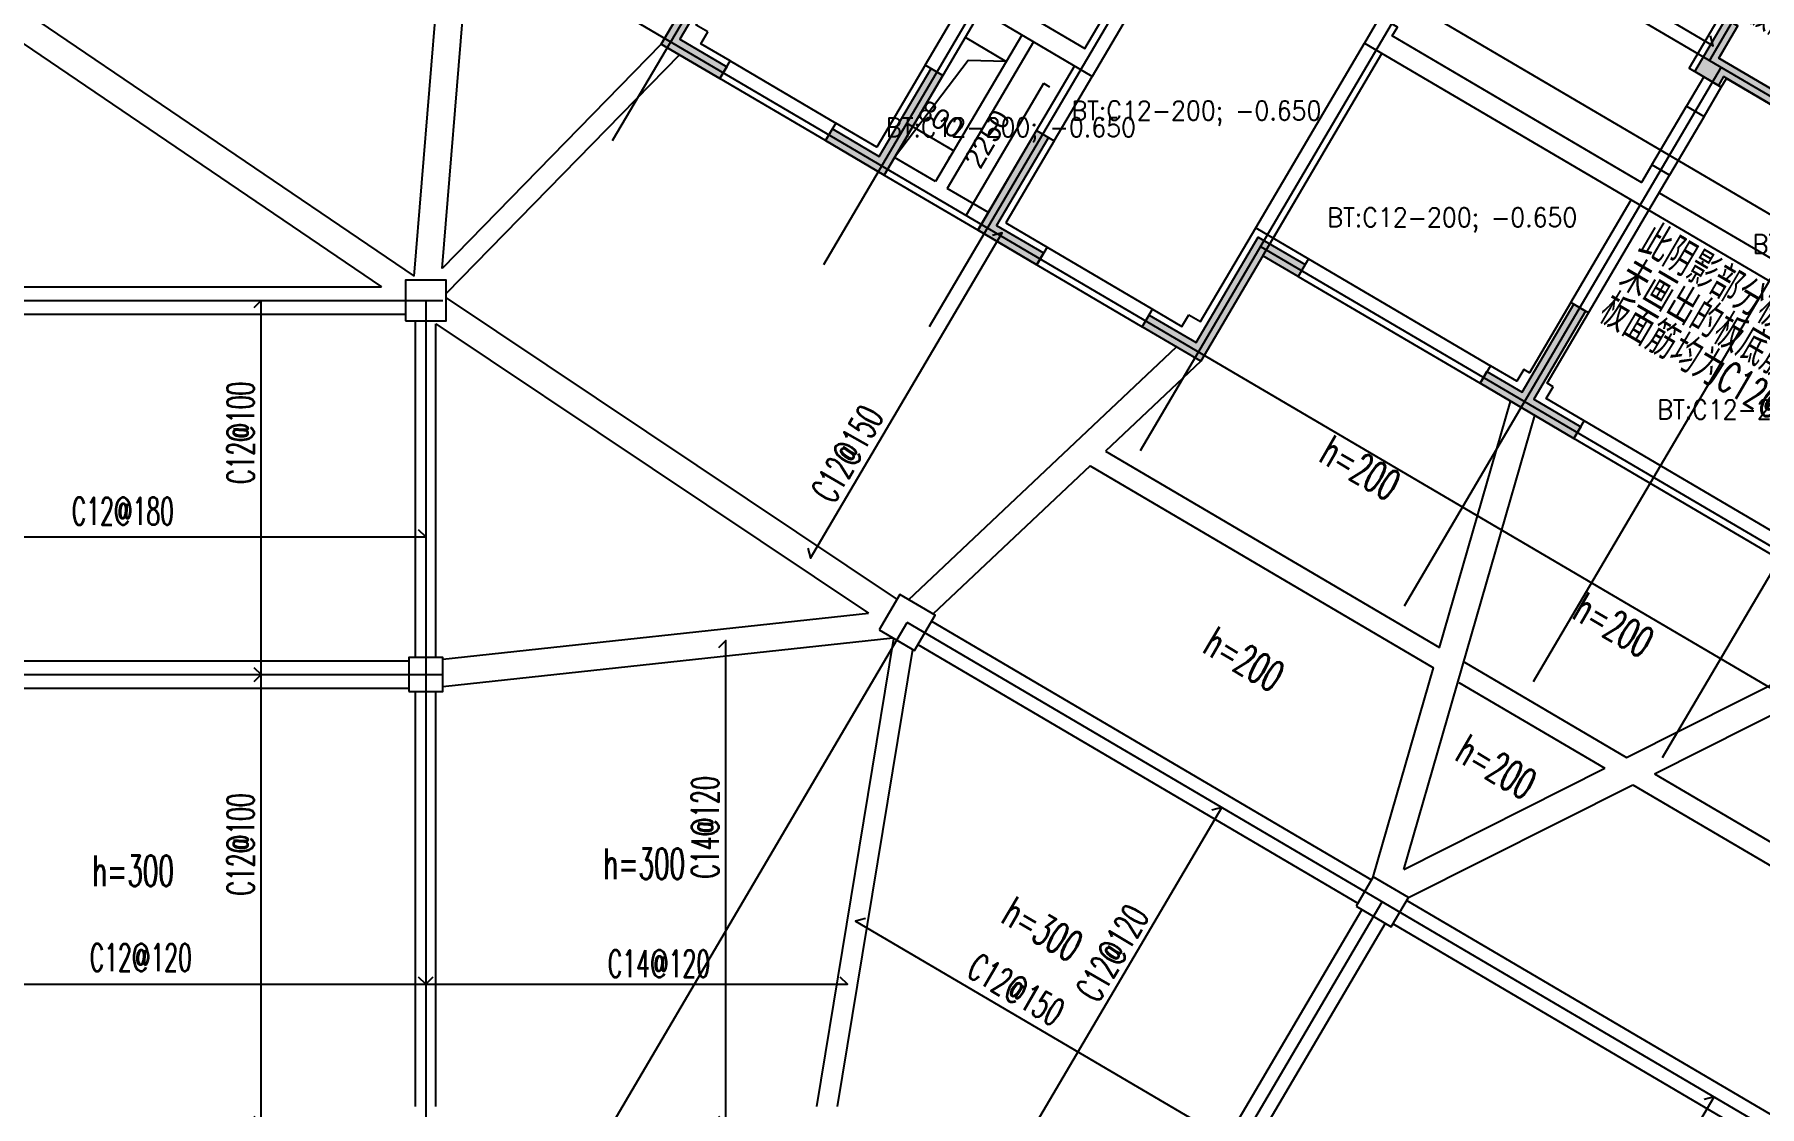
# Model space of a CAD drawing. Header units: millimetres. Extents: x 129427 to 386235, y 419441 to 703525.
# Drawn here: x 295196 to 320546, y 594645 to 610405 of the extents above; entities that cross this region are included whole.
import ezdxf
from ezdxf.enums import TextEntityAlignment as Align

# ---------------------------------------------------------------- set-up
doc = ezdxf.new("R2010")
doc.units = ezdxf.units.MM
doc.header["$LTSCALE"] = 100
for name, color, linetype in [('B-DIM', 1, 'Continuous'), ('B-dote', 253, 'Continuous'), ('B-TEXT', 7, 'Continuous'), ('B-开洞', 7, 'Continuous'), ('B-板厚', 2, 'Continuous'), ('B-正筋文字', 7, 'Continuous'), ('B-正筋钢筋', 6, 'Continuous'), ('COLU', 7, 'Continuous'), ('colu-1层', 6, 'Continuous'), ('h填实-1层', 254, 'Continuous'), ('h斜线-1层', 7, 'Continuous'), ('h斜线-墙', 7, 'Continuous'), ('h斜线-柱', 7, 'Continuous'), ('Q-门框', 6, 'Continuous'), ('WALL', 3, 'Continuous'), ('wall-主楼', 2, 'Continuous'), ('梁', 4, 'Continuous'), ('梁虚线', 4, 'Continuous')]:
    doc.layers.add(name, color=color, linetype=linetype)
doc.layers.add('floor6', color=1, linetype='Continuous', lineweight=0)
doc.styles.get("Standard").update_dxf_attribs({"font": 'standard'})
doc.styles.add('汉字', font='汉字')
doc.dimstyles.get("Standard").update_dxf_attribs({"dimtxt": 300, "dimasz": 100, "dimexe": 100, "dimexo": 250, "dimgap": 100, "dimtad": 0, "dimtoh": 1, "dimdec": 0, "dimdsep": 46, "dimcen": 0.09, "dimclrt": 7, "dimadec": 0, "dimazin": 0, "dimtfac": 1, "dimtdec": 4, "dimtofl": 0, "dimtmove": 0, "dimatfit": 3, "dimfxl": 4, "dimfxlon": 1, "dimtolj": 1, "dimtzin": 0, "dimarcsym": 0})

# ---------------------------------------------------------------- blocks, each defined once
blk = doc.blocks.new('*D297')
at = {"layer": 'B-DIM', "color": 0, "linetype": 'ByBlock', "lineweight": -2}
for p, q in [((307945, 608982), (307965, 609016)), ((308016, 609102), (308706, 608697)), ((308635, 608576), (308655, 608611))]:
    blk.add_line(p, q, dxfattribs=at)
for points in [[(308016, 609102), (308111, 609066), (308094, 609037)], [(308706, 608697), (308611, 608733), (308628, 608762)]]:
    blk.add_solid(points, dxfattribs=at)
at = {"layer": 'B-DIM', "color": 7, "linetype": 'Continuous', "lineweight": -2, "insert": (308513, 609158), "char_height": 300, "width": 566.67, "attachment_point": 5, "rotation": 329.5454, "style": '汉字'}
blk.add_mtext('800', dxfattribs=at)
blk = doc.blocks.new('*D728')
at = {"layer": 'B-DIM', "color": 0, "linetype": 'ByBlock', "lineweight": -2}
for p, q in [((310026, 609686), (308886, 607747)), ((310023, 609688), (310112, 609636)), ((308882, 607749), (308972, 607696))]:
    blk.add_line(p, q, dxfattribs=at)
for points in [[(310026, 609686), (309990, 609592), (309961, 609609)], [(308886, 607747), (308922, 607841), (308951, 607825)]]:
    blk.add_solid(points, dxfattribs=at)
at = {"layer": 'B-DIM', "color": 7, "linetype": 'Continuous', "lineweight": -2, "insert": (309197, 608869), "char_height": 300, "width": 780, "attachment_point": 5, "rotation": 59.5454, "style": '汉字'}
blk.add_mtext('2250', dxfattribs=at)

msp = doc.modelspace()

# ---------------------------------------------------------------- hatches: boundary and pattern name
at = {"layer": 'h填实-1层'}
for points in [[(305592.7, 611887.2), (304680.3, 610335.5), (305369.9, 609930), (305268.6, 609757.6), (304406.5, 610264.5), (305318.9, 611816.1), (304801.7, 612120.2), (304903, 612292.6)], [(320017.8, 609785.8), (319941.8, 609656.5), (319596.9, 609859.2), (320053.1, 610635), (320225.5, 610533.7), (319946.8, 610059.5), (321843.2, 608944.5), (322122, 609418.6), (322294.4, 609317.2), (321914.3, 608670.7)], [(306921.6, 609017.7), (307611.2, 608612.2), (308371.5, 609905.2), (308543.9, 609803.9), (307682.3, 608338.4), (306820.2, 608845.3)], [(309923.5, 607020.6), (309061.5, 607527.4), (309923.2, 608992.9), (310095.6, 608891.5), (309335.3, 607598.5), (310024.9, 607193)], [(313249.6, 607153), (312337.2, 605601.4), (311475.2, 606108.2), (311576.6, 606280.6), (312266.2, 605875.2), (313178.5, 607426.8), (313868.2, 607021.3), (313766.8, 606848.9)], [(316956.3, 604973.6), (316439.1, 605277.7), (316540.5, 605450.1), (317057.7, 605146), (317818, 606439), (317990.4, 606337.6), (317230.1, 605044.6), (317919.7, 604639.1), (317818.3, 604466.7)]]:
    msp.add_hatch(color=256, dxfattribs=at).paths.add_polyline_path(points, flags=0)
at = {"layer": 'h斜线-1层'}
h = msp.add_hatch(dxfattribs=at)
h.set_pattern_fill('ANSI31', color=256, scale=40, angle=-30.45463, style=0)
h.set_pattern_definition([])
h.paths.add_polyline_path([(305730, 611922.4), (304954.2, 612378.6), (304903.5, 612292.4), (305592.7, 611887.2), (304680.3, 610335.5), (305370.4, 609929.8), (305421.1, 610016), (304990, 610269.4), (305091.4, 610441.8), (304919, 610543.2)], flags=0)
h = msp.add_hatch(dxfattribs=at)
h.set_pattern_fill('ANSI31', color=256, scale=40, angle=-30.45463, style=0)
h.set_pattern_definition([])
h.paths.add_polyline_path([(320061.3, 609760.2), (320017.8, 609785.8), (319941.8, 609656.5), (319985.3, 609630.9)], flags=0)
h.paths.add_polyline_path([(320053.1, 610635), (319967.3, 610685.5), (319511.2, 609909.7), (319597, 609859.2)], flags=0)
h = msp.add_hatch(dxfattribs=at)
h.set_pattern_fill('ANSI31', color=256, scale=40, angle=-30.45463, style=0)
h.set_pattern_definition([])
h.paths.add_polyline_path([(308371.5, 609905.2), (308285.7, 609955.7), (307576.1, 608748.8), (306972.7, 609103.6), (306922, 609017.4), (307611.2, 608612.2)], flags=0)
h = msp.add_hatch(dxfattribs=at)
h.set_pattern_fill('ANSI31', color=256, scale=40, angle=-30.45463, style=0)
h.set_pattern_definition([])
h.paths.add_polyline_path([(310076, 607279), (309472.6, 607633.8), (310182.2, 608840.6), (310095.6, 608891.5), (309335.3, 607598.5), (310025.3, 607192.7)], flags=0)
h = msp.add_hatch(dxfattribs=at)
h.set_pattern_fill('ANSI31', color=256, scale=40, angle=-30.45463, style=0)
h.set_pattern_definition([])
h.paths.add_polyline_path([(313178.5, 607426.8), (313868.6, 607021.1), (313919.3, 607107.3), (313143.4, 607563.5), (312332.5, 606184.2), (312160.1, 606285.6), (312058.7, 606113.2), (311627.7, 606366.6), (311577, 606280.4), (312266.2, 605875.2)], flags=0)
h = msp.add_hatch(dxfattribs=at)
h.set_pattern_fill('ANSI31', color=256, scale=40, angle=-30.45463, style=0)
h.set_pattern_definition([])
h.paths.add_polyline_path([(317511.9, 605226.9), (317425.7, 605277.6), (318033.9, 606312.1), (317990.4, 606337.7), (317230.1, 605044.6), (317919.7, 604639.1), (317970.4, 604725.3), (317410.5, 605054.5)], flags=0)
h.paths.add_polyline_path([(317818, 606439), (317775.3, 606464.1), (317167.1, 605429.7), (317080.9, 605480.4), (316979.5, 605308), (316591.6, 605536.1), (316540.9, 605449.8), (317057.7, 605146)], flags=0)
at = {"layer": 'h斜线-墙'}
h = msp.add_hatch(dxfattribs=at)
h.set_pattern_fill('ANSI31', color=256, scale=40, angle=-30.45463, style=0)
h.set_pattern_definition([])
h.paths.add_polyline_path([(308285.7, 609955.7), (308995.3, 611162.5), (310633.2, 610199.5), (311748.3, 612096), (312006.9, 611943.9), (310739.7, 609788.8), (309101.9, 610751.9), (308544.3, 609803.6)], flags=0)
h = msp.add_hatch(dxfattribs=at)
h.set_pattern_fill('ANSI31', color=256, scale=40, angle=-30.45463, style=0)
h.set_pattern_definition([])
h.paths.add_polyline_path([(314968.1, 610666.8), (314740, 610278.9), (318920.9, 607820.6), (319225, 608337.8), (318966.4, 608489.9), (318814.3, 608231.3), (315150.7, 610385.4), (315226.7, 610514.7)], flags=0)
h = msp.add_hatch(dxfattribs=at)
h.set_pattern_fill('ANSI31', color=256, scale=40, angle=-30.45463, style=0)
h.set_pattern_definition([])
h.paths.add_polyline_path([(305421.1, 610016), (306972.7, 609103.6), (306820.7, 608845), (305269, 609757.4)], flags=0)
h = msp.add_hatch(dxfattribs=at)
h.set_pattern_fill('ANSI31', color=256, scale=40, angle=-30.45463, style=0)
h.set_pattern_definition([])
h.paths.add_polyline_path([(319473.2, 609351.9), (319731.9, 609199.9), (319985.3, 609630.9), (319726.7, 609782.9)], flags=0)
h = msp.add_hatch(dxfattribs=at)
h.set_pattern_fill('ANSI31', color=256, scale=40, angle=-30.45463, style=0)
h.set_pattern_definition([])
h.paths.add_polyline_path([(319473.2, 609351.9), (319731.9, 609199.9), (319225, 608337.8), (318966.4, 608489.9)], flags=0)
at = {"layer": 'h斜线-柱'}
h = msp.add_hatch(dxfattribs=at)
h.set_pattern_fill('ANSI31', color=256, scale=40, style=0)
h.set_pattern_definition([])
h.paths.add_polyline_path([(300646.5, 606194.7), (301246.5, 606194.7), (301246.5, 606794.7), (300646.5, 606794.7)], flags=0)
h = msp.add_hatch(dxfattribs=at)
h.set_pattern_fill('ANSI31', color=256, scale=40, angle=-30.45463, style=0)
h.set_pattern_definition([])
h.paths.add_polyline_path([(307609.2, 601653.1), (308126.4, 601349), (308430.5, 601866.2), (307913.3, 602170.3)], flags=0)
h = msp.add_hatch(dxfattribs=at)
h.set_pattern_fill('ANSI31', color=256, scale=40, style=0)
h.set_pattern_definition([])
h.paths.add_polyline_path([(300696.5, 600744.7), (301196.5, 600744.7), (301196.5, 601244.7), (300696.5, 601244.7)], flags=0)
h = msp.add_hatch(dxfattribs=at)
h.set_pattern_fill('ANSI31', color=256, scale=40, angle=-30.45463, style=0)
h.set_pattern_definition([])
h.paths.add_polyline_path([(314617, 597590.7), (315134.2, 597286.6), (315387.6, 597717.6), (314870.4, 598021.7)], flags=0)

# ---------------------------------------------------------------- linework, layer by layer
at = {"layer": 'B-dote'}
for p, q in [((289012.5, 626392.2), (332670.1, 600722.4)), ((298604.3, 622492.4), (338483.1, 599044.6)), ((285971.3, 621220), (330874.7, 594817.8)), ((324033.6, 617206.6), (319810.3, 610023.8)), ((307585, 615471.9), (303687.8, 608843.9)), ((310688.3, 613647.3), (306791.2, 607019.2)), ((312240, 612734.9), (308342.8, 606106.9)), ((315343.3, 610910.2), (311446.1, 604282.2)), ((323095.6, 610876.2), (317221.7, 600886.2)), ((319982.7, 609922.4), (315325.3, 602001.3)), ((324992.1, 609761.1), (319118.2, 599771.2)), ((313214.5, 607289.7), (335594, 594131)), ((234846.5, 606494.7), (301196.5, 606494.7)), ((300946.5, 606494.7), (300946.5, 583594.7)), ((302668.3, 592658.1), (308019.8, 601759.7)), ((352108.5, 575836.5), (308019.8, 601759.7)), ((240846.5, 600994.7), (301196.5, 600994.7)), ((303141.9, 577482.6), (315002.3, 597654.1))]:
    msp.add_line(p, q, dxfattribs=at)
at = {"layer": 'B-开洞'}
msp.add_lwpolyline([(309477.2, 610009.1), (308915, 610021.7), (307834.7, 608596.8)], dxfattribs=at)
at = {"layer": 'B-正筋钢筋'}
for points in [[(316223.8, 612510.4), (316079, 612471.6), (319865.5, 610240.2), (319826.7, 610385.1)], [(306561.4, 602851.4), (306600.2, 602706.5), (309419.3, 607491.1), (309274.4, 607452.3)], [(298421.2, 601100.8), (298527.2, 600994.7), (298527.2, 606494.7), (298421.2, 606388.7)], [(292963.6, 603124.1), (292857.5, 603018), (300946.5, 603018), (300840.4, 603124.1)], [(305249.4, 594500.8), (305355.5, 594394.7), (305355.5, 601495.8), (305249.4, 601389.7)], [(298421.2, 594500.8), (298527.2, 594394.7), (298527.2, 600994.7), (298421.2, 600888.7)], [(309330.4, 593614.4), (309368, 593469.2), (312644, 599040.7), (312498.8, 599003.1)], [(307407.3, 597408.1), (307262.1, 597370.4), (312889.8, 594061.4), (312852.2, 594206.6)], [(292963.6, 596547.2), (292857.5, 596441.2), (300946.5, 596441.2), (300840.4, 596547.2)], [(301052.6, 596547.2), (300946.5, 596441.2), (307141.7, 596441.2), (307035.6, 596547.2)], [(316800.9, 589759.3), (316838.5, 589614.2), (319879.7, 594786.3), (319734.5, 594748.7)]]:
    msp.add_lwpolyline(points, dxfattribs=at)
at = {"layer": 'COLU'}
for points in [[(300646.5, 606194.7), (301246.5, 606194.7), (301246.5, 606794.7), (300646.5, 606794.7)], [(307609.2, 601653.1), (308126.4, 601349), (308430.5, 601866.2), (307913.3, 602170.3)], [(300696.5, 600744.7), (301196.5, 600744.7), (301196.5, 601244.7), (300696.5, 601244.7)], [(314617, 597590.7), (315134.2, 597286.6), (315387.6, 597717.6), (314870.4, 598021.7)]]:
    msp.add_lwpolyline(points, close=True, dxfattribs=at)
at = {"layer": 'colu-1层'}
for points in [[(305592.7, 611887.2), (304680.3, 610335.5), (305369.9, 609930), (305268.6, 609757.6), (304406.5, 610264.5), (305318.9, 611816.1), (304801.7, 612120.2), (304903, 612292.6)], [(306921.6, 609017.7), (307611.2, 608612.2), (308371.5, 609905.2), (308543.9, 609803.9), (307682.3, 608338.4), (306820.2, 608845.3)], [(309923.5, 607020.6), (309061.5, 607527.4), (309923.2, 608992.9), (310095.6, 608891.5), (309335.3, 607598.5), (310024.9, 607193)], [(313249.6, 607153), (312337.2, 605601.4), (311475.2, 606108.2), (311576.6, 606280.6), (312266.2, 605875.2), (313178.5, 607426.8), (313868.2, 607021.3), (313766.8, 606848.9)], [(316956.3, 604973.6), (316439.1, 605277.7), (316540.5, 605450.1), (317057.7, 605146), (317818, 606439), (317990.4, 606337.6), (317230.1, 605044.6), (317919.7, 604639.1), (317818.3, 604466.7)]]:
    msp.add_lwpolyline(points, close=True, dxfattribs=at)
msp.add_lwpolyline([(320017.8, 609785.8), (319941.8, 609656.5), (319596.9, 609859.2), (320053.1, 610635), (320225.5, 610533.7), (319946.8, 610059.5), (321843.2, 608944.5), (322122, 609418.6), (322294.4, 609317.2), (321914.3, 608670.7), (320017.8, 609785.8)], dxfattribs=at)
at = {"layer": 'floor6'}
for p, q in [((312006.9, 611943.9), (310739.7, 609788.8)), ((308285.7, 609955.7), (308995.3, 611162.5)), ((319511.2, 609909.7), (319967.3, 610685.5)), ((305091.4, 610441.8), (304990, 610269.4)), ((314740, 610278.9), (314968.1, 610666.8)), ((315226.7, 610514.7), (315150.7, 610385.4)), ((304990, 610269.4), (305421.1, 610016)), ((309877.7, 610295.7), (308610.6, 608140.6)), ((310481.1, 609940.9), (309877.7, 610295.7)), ((313143.4, 607563.5), (314740, 610278.9)), ((315150.7, 610385.4), (318814.3, 608231.3)), ((305421.1, 610016), (306972.7, 609103.6)), ((307576.1, 608748.8), (308285.7, 609955.7)), ((309923.6, 608992.7), (310481.1, 609940.9)), ((314998.6, 610126.8), (313402.1, 607411.4)), ((318662.3, 607972.7), (314998.6, 610126.8)), ((310739.7, 609788.8), (310182.2, 608840.6)), ((310739.7, 609788.8), (310739.7, 609788.8)), ((319473.2, 609351.9), (319726.7, 609782.9)), ((319726.7, 609782.9), (319511.2, 609909.7)), ((320061.3, 609760.2), (319985.3, 609630.9)), ((321914.7, 608670.5), (320061.3, 609760.2)), ((319985.3, 609630.9), (319731.9, 609199.9)), ((318966.4, 608489.9), (319473.2, 609351.9)), ((319731.9, 609199.9), (319225, 608337.8)), ((306972.7, 609103.6), (307576.1, 608748.8)), ((309214, 607785.8), (309923.6, 608992.7)), ((310182.2, 608840.6), (309472.6, 607633.8)), ((318814.3, 608231.3), (318966.4, 608489.9)), ((319225, 608337.8), (319072.9, 608079.2)), ((308610.6, 608140.6), (309214, 607785.8)), ((317775.3, 606464.1), (318662.3, 607972.7)), ((319072.9, 608079.2), (324503.7, 604886)), ((318920.9, 607820.6), (318033.9, 606312.1)), ((324351.7, 604627.4), (318920.9, 607820.6)), ((309472.6, 607633.8), (310076, 607279)), ((312332.5, 606184.2), (313143.4, 607563.5)), ((313402.1, 607411.4), (313919.3, 607107.3)), ((310076, 607279), (311627.7, 606366.6)), ((313919.3, 607107.3), (313919.3, 607107.3)), ((313919.3, 607107.3), (316591.6, 605536.1)), ((317167.1, 605429.7), (317775.3, 606464.1)), ((317775.3, 606464.1), (317775.3, 606464.1)), ((311627.7, 606366.6), (312058.7, 606113.2)), ((312058.7, 606113.2), (312160.1, 606285.6)), ((312160.1, 606285.6), (312332.5, 606184.2)), ((318033.9, 606312.1), (317425.7, 605277.6)), ((318033.9, 606312.1), (318033.9, 606312.1)), ((316591.6, 605536.1), (316591.6, 605536.1)), ((316591.6, 605536.1), (316979.5, 605308)), ((316979.5, 605308), (317080.9, 605480.4)), ((317080.9, 605480.4), (317167.1, 605429.7)), ((317511.9, 605226.9), (317410.5, 605054.5)), ((317425.7, 605277.6), (317511.9, 605226.9)), ((317410.5, 605054.5), (317798.4, 604826.5)), ((317798.4, 604826.5), (317798.4, 604826.5)), ((317798.4, 604826.5), (322281, 602190.8))]:
    msp.add_line(p, q, dxfattribs=at)
at = {"layer": 'Q-门框'}
msp.add_lwpolyline([(319473.2, 609351.9), (319731.9, 609199.9), (319225, 608337.8), (318966.4, 608489.9)], close=True, dxfattribs=at)
at = {"layer": 'WALL'}
msp.add_line((318920.9, 607820.6), (318839.7, 607868.4), dxfattribs=at)
for points in [[(308285.7, 609955.7), (308995.3, 611162.5), (310633.2, 610199.5), (311748.3, 612096), (312006.9, 611943.9), (310739.7, 609788.8), (309101.9, 610751.9), (308544.3, 609803.6)], [(314968.1, 610666.8), (314740, 610278.9), (318920.9, 607820.6), (319225, 608337.8), (318966.4, 608489.9), (318814.3, 608231.3), (315150.7, 610385.4), (315226.7, 610514.7)], [(305421.1, 610016), (306972.7, 609103.6), (306820.7, 608845), (305269, 609757.4)], [(319473.2, 609351.9), (319731.9, 609199.9), (319985.3, 609630.9), (319726.7, 609782.9)]]:
    msp.add_lwpolyline(points, close=True, dxfattribs=at)
at = {"layer": 'wall-主楼'}
for points in [[(305091.4, 610441.8), (304919, 610543.2), (305730, 611922.4), (304954.2, 612378.6), (304802.1, 612120), (305319.3, 611815.9), (304407, 610264.2), (305269, 609757.4), (305421.1, 610016), (304990, 610269.4)], [(319967.3, 610685.5), (319511.2, 609909.7), (319985.3, 609630.9), (320061.3, 609760.2), (321914.7, 608670.5), (322294.8, 609317), (322122.4, 609418.3), (321843.6, 608944.2), (319947.2, 610059.3), (320225.9, 610533.4)], [(307576.1, 608748.8), (306972.7, 609103.6), (306820.7, 608845), (307682.7, 608338.2), (308544.3, 609803.6), (308285.7, 609955.7)], [(309472.6, 607633.8), (310076, 607279), (309924, 607020.4), (309061.9, 607527.2), (309923.6, 608992.7), (310182.2, 608840.6)], [(312160.1, 606285.6), (312332.5, 606184.2), (313143.4, 607563.5), (313919.3, 607107.3), (313767.2, 606848.7), (313250, 607152.8), (312337.7, 605601.2), (311475.6, 606108), (311627.7, 606366.6), (312058.7, 606113.2)], [(317511.9, 605226.9), (317425.7, 605277.6), (318033.9, 606312.1), (317775.3, 606464.1), (317167.1, 605429.7), (317080.9, 605480.4), (316979.5, 605308), (316591.6, 605536.1), (316439.5, 605277.4), (317818.3, 604466.7), (317970.4, 604725.3), (317410.5, 605054.5)]]:
    msp.add_lwpolyline(points, close=True, dxfattribs=at)
at = {"layer": '梁'}
for p, q in [((309705.3, 610397.1), (308438.2, 608242)), ((308873.8, 610363.9), (309477.2, 610009.1)), ((308438.2, 608242), (307834.7, 608596.8)), ((307682.7, 608338.2), (309061.9, 607527.2)), ((309924, 607020.3), (311475.6, 606108)), ((313767.2, 606848.7), (316439.5, 605277.4)), ((317646.4, 604567.8), (322128.9, 601932.2))]:
    msp.add_line(p, q, dxfattribs=at)
at = {"layer": '梁虚线'}
for p, q in [((301186.1, 606966.5), (301759.3, 613909.1)), ((293146.5, 612032.7), (300775.4, 606852.7)), ((300775.4, 606852.7), (301212.1, 612142.7)), ((292996.5, 611651.1), (300295.9, 606694.7)), ((304407, 610264.2), (301186.1, 606966.5)), ((309877.7, 610295.7), (308610.6, 608140.6)), ((313143.4, 607563.5), (314740, 610278.9)), ((304673.3, 610107.6), (301246.5, 606599)), ((309923.6, 608992.7), (310481.1, 609940.9)), ((313250, 607152.8), (314998.6, 610126.8)), ((310182.2, 608840.6), (310739.7, 609788.8)), ((309214, 607785.8), (308610.6, 608140.6)), ((317775.3, 606464.1), (318662.3, 607972.7)), ((319072.9, 608079.2), (324503.7, 604886)), ((318033.9, 606312.1), (318920.9, 607820.6)), ((318920.9, 607820.6), (324351.7, 604627.4)), ((310076, 607279), (311627.7, 606366.6)), ((313919.3, 607107.3), (316591.6, 605536.1)), ((293096.5, 606694.7), (300295.9, 606694.7)), ((301246.5, 606534.6), (307871.7, 602099.5)), ((293096.5, 606294.7), (300646.5, 606294.7)), ((300796.5, 601244.7), (300796.5, 606194.7)), ((301096.5, 601244.7), (301096.5, 606153.6)), ((301096.5, 606153.6), (307451.6, 601899.4)), ((308040.9, 602095.3), (311978.6, 605812.3)), ((312337.7, 605601.2), (310936.7, 604278.8)), ((315843, 601394), (316886.5, 605011.8)), ((315318, 598130.4), (317243.1, 604804.8)), ((317798.4, 604826.5), (322281, 602190.8)), ((310936.7, 604278.8), (315843, 601394)), ((310709.6, 604064.3), (308399.9, 601884.2)), ((310709.6, 604064.3), (315757.2, 601096.4)), ((301196.5, 601222.9), (307451.6, 601899.4)), ((308379.8, 601780), (314843.7, 597979.4)), ((318591.5, 599777.9), (322472.8, 601731.5)), ((301196.5, 600820.6), (307808.9, 601535.7)), ((306692.4, 594644.6), (307826.7, 601525.2)), ((306996.5, 594644.7), (308103.8, 601362.2)), ((308177.1, 601435.2), (314643.7, 597633)), ((319001.8, 599536.7), (322881.8, 601489.5)), ((293096.5, 601194.7), (300696.5, 601194.7)), ((314870.4, 598021.7), (315757.2, 601096.4)), ((316212, 601177), (318591.5, 599777.9)), ((316127.2, 600878.9), (318272.6, 599617.4)), ((293096.5, 600794.7), (300696.5, 600794.7)), ((300796.5, 594644.7), (300796.5, 600744.7)), ((301096.5, 594644.7), (301096.5, 600744.7)), ((315318, 598130.4), (318272.6, 599617.4)), ((319001.8, 599536.7), (324331.3, 596403.1)), ((315387.6, 597717.6), (318682.9, 599376.2)), ((318682.9, 599376.2), (324123.5, 596177.2)), ((311914.7, 592797.5), (314702.4, 597538.6)), ((315362.3, 597674.5), (321869.2, 593848.5)), ((312261.1, 592597.5), (315048.8, 597338.6)), ((315160.9, 597328.9), (321669.2, 593502.1))]:
    msp.add_line(p, q, dxfattribs=at)

# ---------------------------------------------------------------- texts
at = {"layer": 'B-TEXT'}
for s, height, width, p in [('板面标高-1.550', 400, 0.6, (320370, 610630.9)), ('此阴影部分板面标高均为-0.650，板厚均为200', 450, 0.65, (318758.7, 607263.9)), ('未画出的板底筋均为C12@200双向拉通，', 450, 0.65, (318461.7, 606752.3)), ('板面筋均为C12@200双向拉通另附加图中画出的支座负筋', 450, 0.65, (318163.7, 606244.8))]:
    msp.add_text(s, height=height, rotation=329.54537, dxfattribs=dict(at, width=width)).set_placement(p)
at = {"layer": 'B-板厚', "width": 0.65}
for s, rotation, p in [('h=200', 329.54537, (314048.9, 604143)), ('h=200', 329.54537, (317773.2, 601834.4)), ('h=200', 329.54537, (312341.8, 601332)), ('h=200', 329.54537, (316048.3, 599749.6)), ('h=300', 360, (296046.9, 597884.8)), ('h=300', 360, (303558.1, 597989.4)), ('h=300', 329.54537, (309379.9, 597363.9))]:
    msp.add_text(s, height=450, rotation=rotation, dxfattribs=at).set_placement(p)
at = {"layer": 'B-正筋文字', "width": 0.65}
for s, rotation, p in [('C12@100', 90, (298425.6, 603797.2)), ('C12@150', 59.99982, (306939.6, 603490.3)), ('C12@180', 360, (295743.2, 603198.3)), ('C14@120', 90, (305253.9, 597997.7)), ('C12@100', 90, (298425.6, 597747.2)), ('C12@120', 59.54502, (310827.7, 596152.1)), ('C12@120', 360, (296006.7, 596636.9)), ('C14@120', 360, (303622.2, 596544.8)), ('C12@150', 329.54502, (308872.4, 596572.4))]:
    msp.add_text(s, height=400, rotation=rotation, dxfattribs=at).set_placement(p)
at = {"layer": 'floor6'}
for p in [(312271.1, 609287.2), (309545.9, 609040.8), (316032.2, 607717.4), (322282.5, 607323.1), (320881.1, 604891.7)]:
    msp.add_text('BT:C12-200; -0.650', height=280, dxfattribs=at).set_placement(p, align=Align.MIDDLE_CENTER)

# ---------------------------------------------------------------- dimensions: what is measured, and where the dimension line sits
at = {"layer": 'B-DIM'}
for p1, p2, distance, picture, middle in [((309477.2, 610009.1), (308336.8, 608069.6), 636.7, '*D728', (309197.3, 608868.7)), ((308071.7, 609197), (308761.3, 608791.5), -110, '*D297', (308512.8, 609158.1))]:
    dim = msp.add_aligned_dim(p1=p1, p2=p2, distance=distance, dimstyle='Standard', dxfattribs=at)
    dim.commit()
    dim.dimension.update_dxf_attribs({"geometry": picture, "text_midpoint": middle})

doc.saveas('drawing.dxf')
